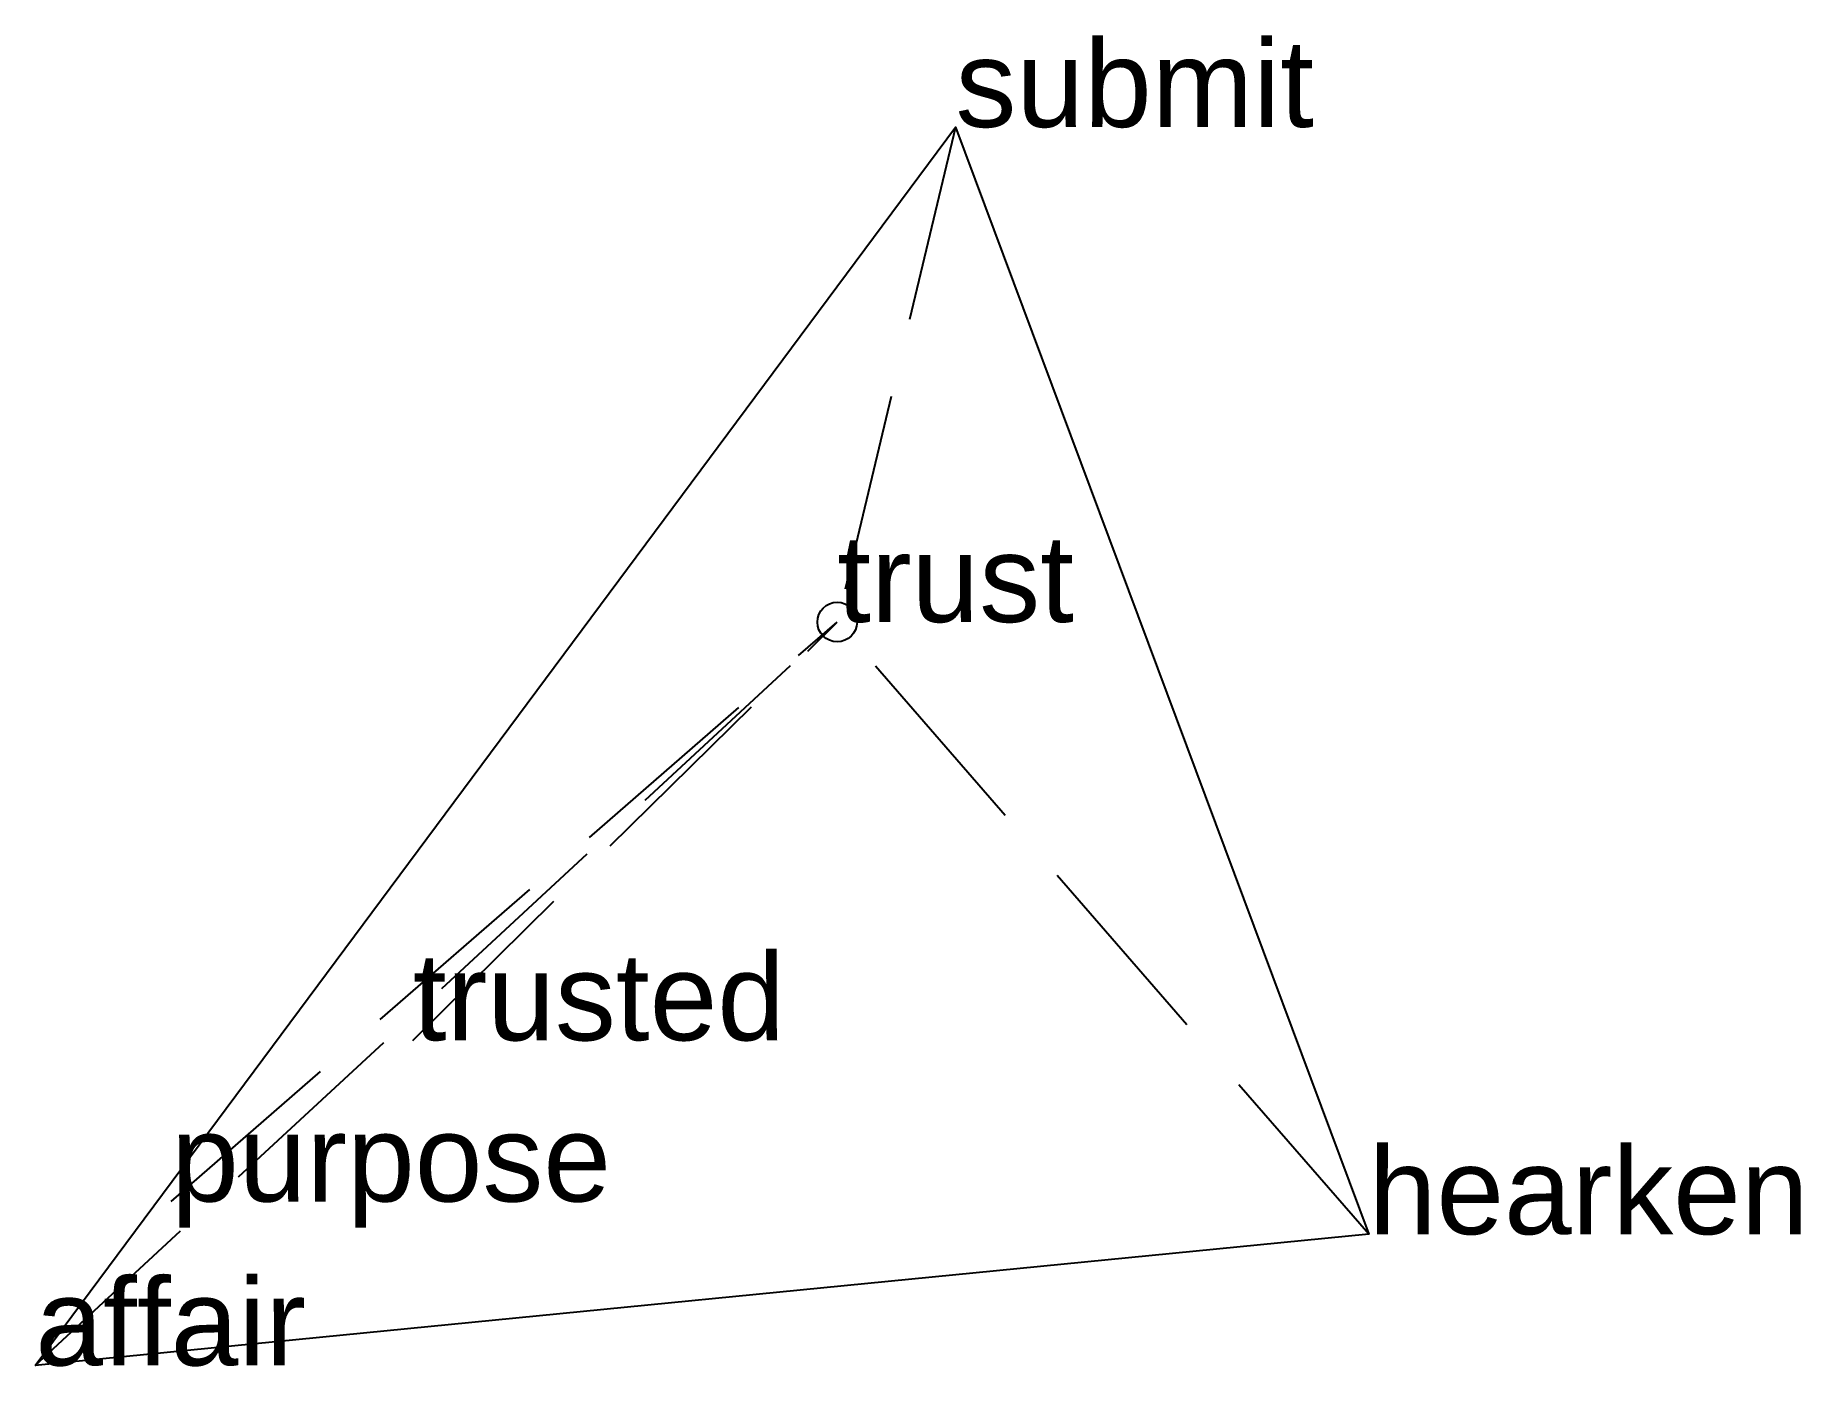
# Model space of a CAD drawing. Extents: x -1.01 to 1.22, y -0.94 to 0.74.
import ezdxf

# ---------------------------------------------------------------- set-up
doc = ezdxf.new("R2010")
doc.units = 0
doc.linetypes.add('DASHED2', pattern=[0.3, 0.25, -0.05])
doc.layers.add('TEXT', color=1, linetype='CONTINUOUS')
doc.styles.get("Standard").update_dxf_attribs({"font": 'arial.ttf'})

msp = doc.modelspace()

# ---------------------------------------------------------------- linework, layer by layer
at = {"linetype": 'DASHED2'}
for p in [(0.1493, 0.6251), (-1.0122, -0.9387), (-0.8408, -0.7317), (-0.5356, -0.5282), (0, 0), (0.6709, -0.773)]:
    msp.add_line(p, (0, 0), dxfattribs=at)
msp.add_circle((0, 0), 0.025)
at = {"layer": 'OUTLINE', "linetype": 'CONTINUOUS'}
msp.add_polyline3d([(-1.0122, -0.9387, 0), (0.1493, 0.6251, 0), (0.6709, -0.773, 0), (-1.0122, -0.9387, 0)], close=True, dxfattribs=at)

# ---------------------------------------------------------------- texts
at = {"layer": 'TEXT'}
for s, p in [('submit', (0.1493, 0.6251)), ('trust', (0, 0)), ('trusted', (-0.5356, -0.5282)), ('purpose', (-0.8408, -0.7317)), ('hearken', (0.6709, -0.773)), ('affair', (-1.0122, -0.9387))]:
    msp.add_text(s, height=0.11, dxfattribs=at).set_placement(p)

doc.saveas('drawing.dxf')
